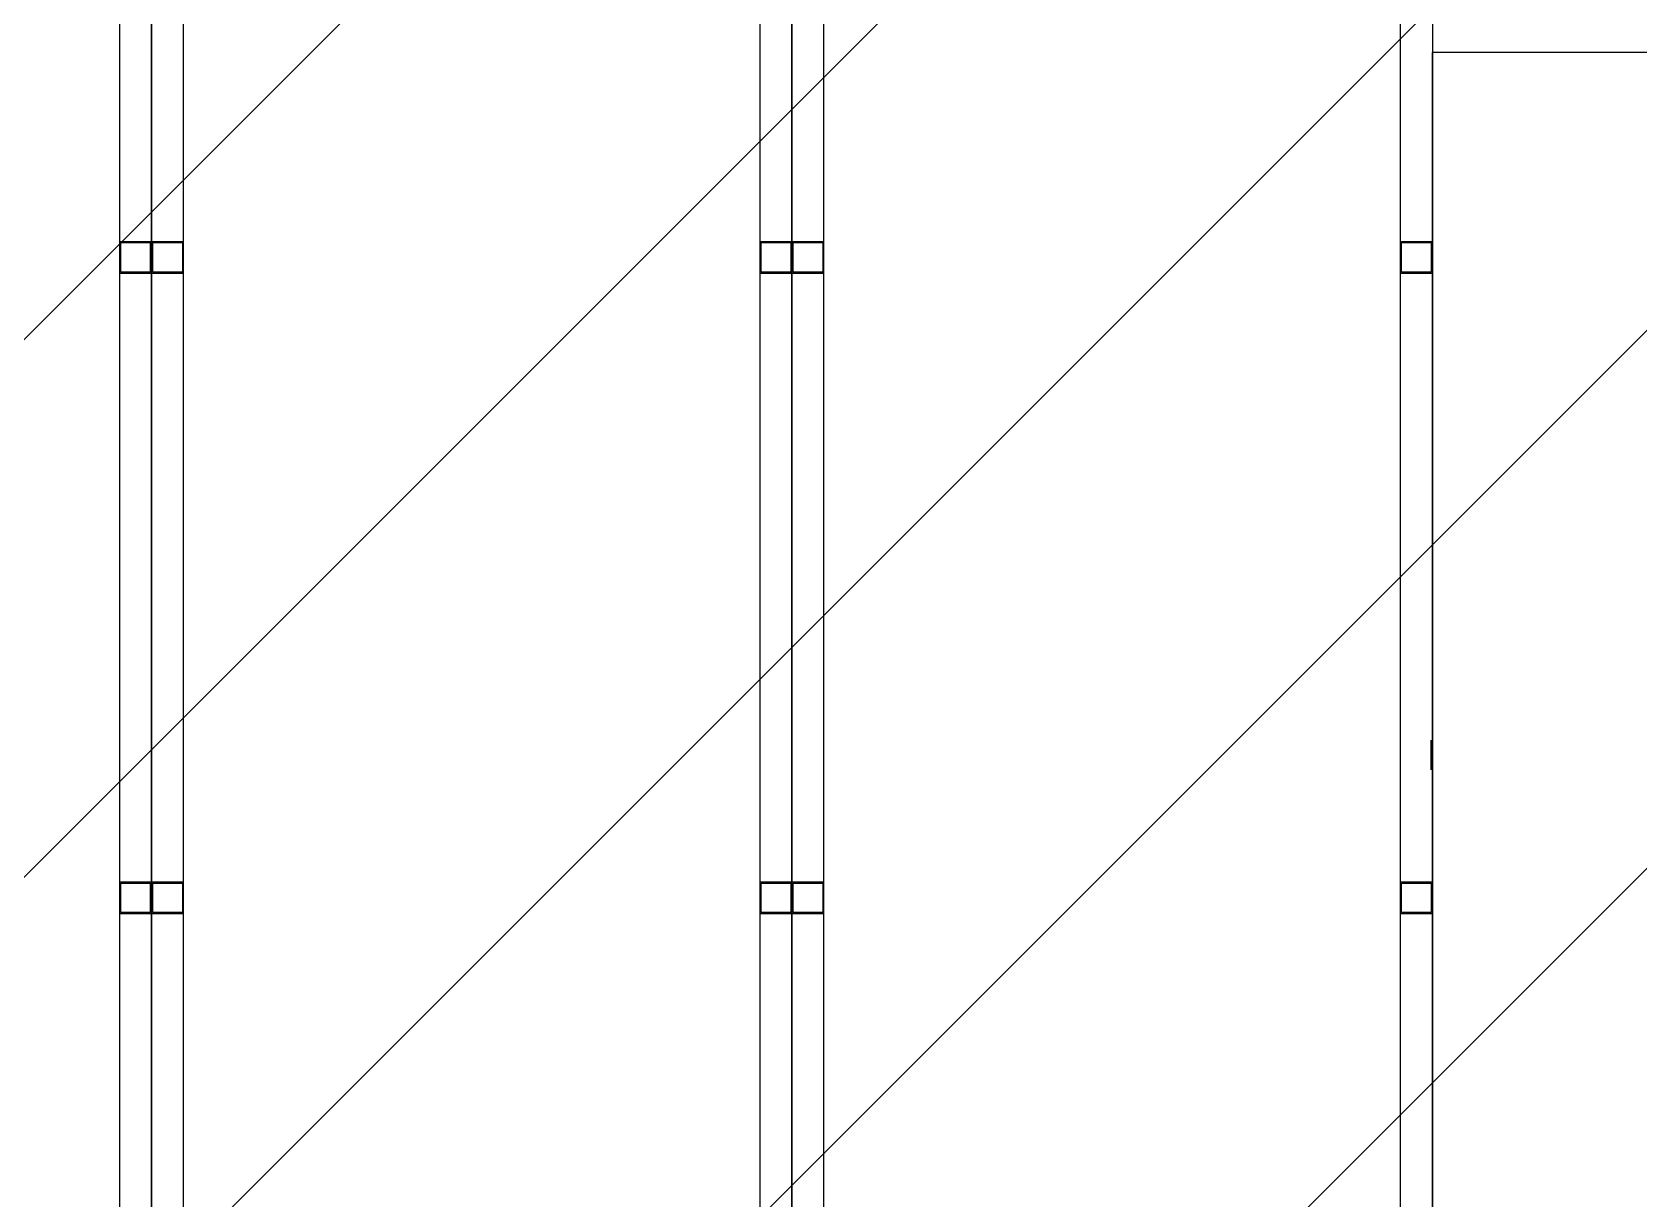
# Model space of a CAD drawing. Header units: millimetres. Extents: x 4133871 to 4440428, y -545651 to -495191.
# Drawn here: x 4435589.6 to 4436041.2, y -500087.7 to -499759.7 of the extents above; entities that cross this region are included whole.
import ezdxf

# ---------------------------------------------------------------- set-up
doc = ezdxf.new("R2010")
doc.units = ezdxf.units.MM
doc.header["$LTSCALE"] = 60
doc.layers.add('3', color=3, linetype='Continuous')

# ---------------------------------------------------------------- blocks, each defined once
blk = doc.blocks.new('KEY PLAN_NEW')
at = {"color": 253}
for p, q in [((-1106.86, -1135.5), (-1106.86, -1428.38)), ((-1100.86, -1428.38), (-1100.86, -1135.5)), ((-1046.86, -1135.5), (-1046.86, -1428.38)), ((-1040.86, -1428.38), (-1040.86, -1135.5)), ((-986.86, -1135.5), (-986.86, -1428.38)), ((-703.74, -1172.74), (-983.86, -1172.74)), ((-983.86, -1371.94), (-983.86, -1172.74)), ((-1106.86, -1190.44), (-1106.86, -1193.44)), ((-1106.86, -1190.44), (-1103.86, -1190.44)), ((-1106.74, -1193.32), (-1106.74, -1190.56)), ((-1106.74, -1190.56), (-1103.98, -1190.56)), ((-1103.98, -1190.56), (-1103.98, -1193.32)), ((-1103.98, -1190.56), (-1103.98, -1193.32)), ((-1103.86, -1193.44), (-1103.86, -1190.44)), ((-1103.86, -1190.44), (-1103.86, -1193.44)), ((-1103.86, -1190.44), (-1100.86, -1190.44)), ((-1103.74, -1193.32), (-1103.74, -1190.56)), ((-1103.74, -1190.56), (-1100.98, -1190.56)), ((-1100.98, -1190.56), (-1100.98, -1193.32)), ((-1100.98, -1190.56), (-1100.98, -1193.32)), ((-1100.86, -1193.44), (-1100.86, -1190.44)), ((-1046.86, -1190.44), (-1046.86, -1193.44)), ((-1046.86, -1190.44), (-1043.86, -1190.44)), ((-1046.74, -1193.32), (-1046.74, -1190.56)), ((-1046.74, -1190.56), (-1043.98, -1190.56)), ((-1043.98, -1190.56), (-1043.98, -1193.32)), ((-1043.98, -1190.56), (-1043.98, -1193.32)), ((-1043.86, -1193.44), (-1043.86, -1190.44)), ((-1043.86, -1190.44), (-1043.86, -1193.44)), ((-1043.86, -1190.44), (-1040.86, -1190.44)), ((-1043.74, -1193.32), (-1043.74, -1190.56)), ((-1043.74, -1190.56), (-1040.98, -1190.56)), ((-1040.98, -1190.56), (-1040.98, -1193.32)), ((-1040.98, -1190.56), (-1040.98, -1193.32)), ((-1040.86, -1193.44), (-1040.86, -1190.44)), ((-986.86, -1190.44), (-986.86, -1193.44)), ((-986.86, -1190.44), (-983.86, -1190.44)), ((-986.74, -1193.32), (-986.74, -1190.56)), ((-986.74, -1190.56), (-983.98, -1190.56)), ((-983.98, -1190.56), (-983.98, -1193.32)), ((-983.98, -1190.56), (-983.98, -1193.32)), ((-983.86, -1193.44), (-983.86, -1190.44)), ((-1103.86, -1193.44), (-1106.86, -1193.44)), ((-1103.98, -1193.32), (-1106.74, -1193.32)), ((-1100.86, -1193.44), (-1103.86, -1193.44)), ((-1100.98, -1193.32), (-1103.74, -1193.32)), ((-1043.86, -1193.44), (-1046.86, -1193.44)), ((-1043.98, -1193.32), (-1046.74, -1193.32)), ((-1040.86, -1193.44), (-1043.86, -1193.44)), ((-1040.98, -1193.32), (-1043.74, -1193.32)), ((-983.86, -1193.44), (-986.86, -1193.44)), ((-983.98, -1193.32), (-986.74, -1193.32)), ((-983.86, -1367.94), (-983.86, -1212.74)), ((-983.86, -1367.94), (-983.86, -1212.74)), ((-983.98, -1239.95), (-983.98, -1237.19)), ((-983.86, -1240.07), (-983.86, -1237.07)), ((-1106.86, -1250.44), (-1106.86, -1253.44)), ((-1106.86, -1250.44), (-1103.86, -1250.44)), ((-1106.74, -1253.32), (-1106.74, -1250.56)), ((-1106.74, -1250.56), (-1103.98, -1250.56)), ((-1103.98, -1250.56), (-1103.98, -1253.32)), ((-1103.98, -1250.56), (-1103.98, -1253.32)), ((-1103.86, -1253.44), (-1103.86, -1250.44)), ((-1103.86, -1250.44), (-1103.86, -1253.44)), ((-1103.86, -1250.44), (-1100.86, -1250.44)), ((-1103.74, -1253.32), (-1103.74, -1250.56)), ((-1103.74, -1250.56), (-1100.98, -1250.56)), ((-1100.98, -1250.56), (-1100.98, -1253.32)), ((-1100.98, -1250.56), (-1100.98, -1253.32)), ((-1100.86, -1253.44), (-1100.86, -1250.44)), ((-1046.86, -1250.44), (-1046.86, -1253.44)), ((-1046.86, -1250.44), (-1043.86, -1250.44)), ((-1046.74, -1253.32), (-1046.74, -1250.56)), ((-1046.74, -1250.56), (-1043.98, -1250.56)), ((-1043.98, -1250.56), (-1043.98, -1253.32)), ((-1043.98, -1250.56), (-1043.98, -1253.32)), ((-1043.86, -1253.44), (-1043.86, -1250.44)), ((-1043.86, -1250.44), (-1043.86, -1253.44)), ((-1043.86, -1250.44), (-1040.86, -1250.44)), ((-1043.74, -1253.32), (-1043.74, -1250.56)), ((-1043.74, -1250.56), (-1040.98, -1250.56)), ((-1040.98, -1250.56), (-1040.98, -1253.32)), ((-1040.98, -1250.56), (-1040.98, -1253.32)), ((-1040.86, -1253.44), (-1040.86, -1250.44)), ((-986.86, -1250.44), (-986.86, -1253.44)), ((-986.86, -1250.44), (-983.86, -1250.44)), ((-986.74, -1253.32), (-986.74, -1250.56)), ((-986.74, -1250.56), (-983.98, -1250.56)), ((-983.98, -1250.56), (-983.98, -1253.32)), ((-983.98, -1250.56), (-983.98, -1253.32)), ((-983.86, -1253.44), (-983.86, -1250.44)), ((-1103.86, -1253.44), (-1106.86, -1253.44)), ((-1103.98, -1253.32), (-1106.74, -1253.32)), ((-1100.86, -1253.44), (-1103.86, -1253.44)), ((-1100.98, -1253.32), (-1103.74, -1253.32)), ((-1043.86, -1253.44), (-1046.86, -1253.44)), ((-1043.98, -1253.32), (-1046.74, -1253.32)), ((-1040.86, -1253.44), (-1043.86, -1253.44)), ((-1040.98, -1253.32), (-1043.74, -1253.32)), ((-983.86, -1253.44), (-986.86, -1253.44)), ((-983.98, -1253.32), (-986.74, -1253.32))]:
    blk.add_line(p, q, dxfattribs=at)
for points in [[(-1163.86, -1131.94), (-1103.86, -1131.94), (-1103.86, -1431.94), (-1163.86, -1431.94)], [(-1103.86, -1131.94), (-1043.86, -1131.94), (-1043.86, -1431.94), (-1103.86, -1431.94)], [(-1043.86, -1131.94), (-983.86, -1131.94), (-983.86, -1431.94), (-1043.86, -1431.94)]]:
    blk.add_lwpolyline(points, close=True, dxfattribs=at)

msp = doc.modelspace()

# ---------------------------------------------------------------- hatches: boundary and pattern name
at = {"layer": '3'}
h = msp.add_hatch(dxfattribs=at)
h.set_pattern_fill('ANSI31', color=256, scale=855.36)
h.set_pattern_definition([(45, (222650.51, -107751.94), (-75.603857, 75.603857), [])])
h.paths.add_polyline_path([(4434263.16, -500083.05), (4434443.16, -500083.05), (4434443.16, -499723.05), (4434983.16, -499723.05), (4434983.16, -499543.05), (4436083.16, -499543.05), (4436083.16, -499665.45), (4436923.52, -499665.45), (4436923.52, -500263.05), (4436983.16, -500263.05), (4436983.16, -501723.05), (4435732.16, -501723.05), (4435732.16, -501727.55), (4435723.16, -501727.55), (4435723.16, -501903.05), (4435163.16, -501903.05), (4435163.16, -501543.05), (4434803.16, -501543.05), (4434803.16, -501183.05), (4434443.16, -501183.05), (4434443.16, -500823.05), (4433903.16, -500823.05), (4433903.16, -500443.05), (4434263.16, -500443.05)])

# ---------------------------------------------------------------- block references
at = {"xscale": 3, "yscale": 3, "zscale": 3}
msp.add_blockref('KEY PLAN_NEW', (4438934.75, -496247.22), dxfattribs=at)

doc.saveas('drawing.dxf')
